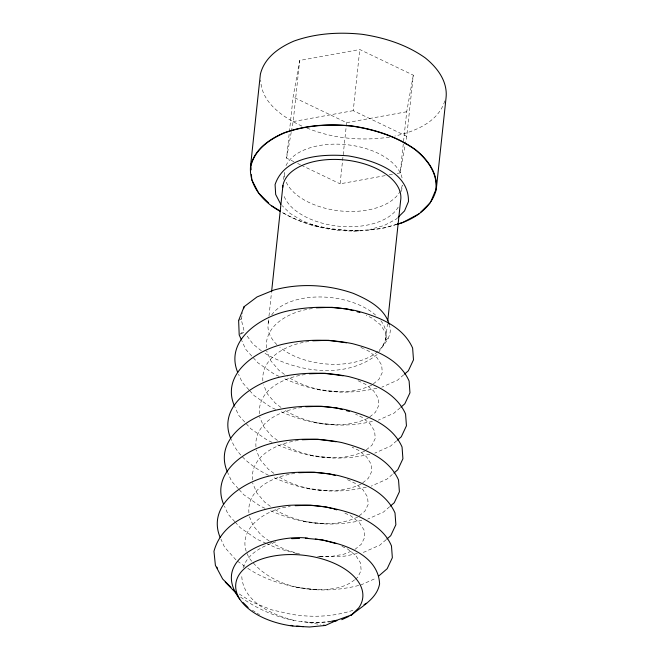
<?xml version="1.0" encoding="UTF-8"?>
<svg xmlns="http://www.w3.org/2000/svg" width="660" height="660" viewBox="0 0 660 660"><rect width="100%" height="100%" fill="white"/><g stroke="black" fill="none" stroke-linecap="round" stroke-linejoin="round"><path stroke-width="0.49" stroke-dasharray="3.3 2.47" d="M268.232 323.128L268.884 317.014M268.991 316L271.499 292.561M283.585 179.462L284.344 172.334M293.956 161.7L286.572 158.161L293.106 97.02L299.689 60.44L359.783 49.525L413.3 75.174L406.766 136.315L405.339 144.226M291.373 131.464L293.155 121.58L299.689 60.44M385.159 175.626L340.09 183.818L346.624 122.677L293.106 97.02M406.766 136.315L353.248 110.657L359.783 49.525M397.18 173.44L400.183 172.895L406.717 111.755L413.3 75.174M385.91 338.151L387.436 323.887M401.585 191.425L402.245 185.311A59.342 33.272 6.1 0 1 400.793 189.998M240.925 334.01L244.365 332.112L241.23 319.382L242.698 312.716M286.572 158.161L291.2 132.454M400.183 172.895L405.166 145.208M378.328 352.811C383.278 344.503 393.195 336.286 389.466 325.471M243.111 567.757C247.574 553.501 262.54 546.109 275.83 541.852M444.807 100.881C438.257 122.265 414.76 131.554 394.754 136.067M382.429 346.393L385.82 339.529L385.192 332.145L380.589 324.844L372.306 318.202L366.168 315.282M397.65 217.726L396.297 219.062L384.367 225.415L369.526 229.564M239.877 334.356L243.911 330.767M403.705 374.83L397.526 380.176L381.802 387.189M400.183 407.814L394.003 413.16L378.279 420.164M396.652 440.789L390.481 446.135L374.756 453.148M392.362 474.441L386.95 479.119L371.233 486.123M389.606 506.748L383.427 512.102L367.702 519.106M386.084 539.731L379.904 545.077L364.18 552.082L361.251 552.692M373.337 383.873L378.906 379.376L382.297 372.512L381.67 365.128L377.066 357.819L368.783 351.178L364.402 349.09M369.814 416.848L375.383 412.351L378.766 405.487L378.147 398.104L373.543 390.794L365.26 384.161L357.365 380.399M366.292 449.831L371.861 445.335L375.243 438.471L374.624 431.087L370.012 423.778L361.738 417.136L355.6 414.216M362.761 482.806L368.329 478.31L371.72 471.446L371.093 464.062L366.49 456.753L358.215 450.12L352.069 447.199M359.238 515.79L364.807 511.294L368.197 504.43L367.57 497.046L362.967 489.736L354.684 483.095L346.797 479.341M354.923 549.409L361.284 544.269L364.675 537.405L364.048 530.021L359.444 522.712L351.161 516.079L343.266 512.317M354.577 579.818C343.093 589.454 326.84 589.834 312.543 589.57C289.162 586.839 265.254 580.784 245.85 566.981M355.377 579.175L357.761 577.253L361.144 570.389L360.525 563.005L355.921 555.695L347.638 549.054L341.5 546.134M377.124 354.511C345.601 379.665 296.092 372.289 263.695 352.597M241.312 318.73L238.631 320.438L241.23 319.382M360.657 585.065L376.382 578.053M388.418 338.473L385.82 339.529L387.824 339.405M371.745 385.151C343.382 398.252 310.068 390.068 282.818 378.023M368.222 418.135C339.859 431.236 306.545 423.052 279.296 410.998M364.7 451.118C336.336 464.211 303.014 456.027 275.773 443.982M361.177 484.093C332.813 497.194 299.491 489.01 272.25 476.957M357.646 517.069C329.29 530.17 295.969 521.986 268.719 509.941M351.277 551.199L343.695 554.268L330.709 556.529L318.021 556.586M397.237 224.111C359.081 236.428 315.678 232.237 281.061 211.843M396.594 224.515L382.049 228.591L352.803 231.231M352.894 610.343C332.953 616.918 311.487 617.686 290.887 614.188L271.821 609.873L251.971 601.969L238.631 593.637M376.918 388.204C347.333 395.266 313.813 393.467 287.661 376.745M372.413 421.393C343.382 428.208 310.777 426.195 284.93 410.314M369.864 454.162C340.552 461.2 307.552 459.368 281.408 443.289M366.341 487.146C337.029 494.183 304.029 492.343 277.885 476.272M361.837 520.327C332.805 527.142 300.209 525.137 274.362 509.248M357.34 553.509L344.635 556.165L317.93 556.693M358.702 585.469C321.791 594.792 274.675 591.203 249.802 558.814C232.295 531.25 265.526 508.456 290.26 506.632M312.403 308.575C291.291 310.918 263.002 324.728 266.607 349.866M308.872 341.55C287.768 343.893 259.479 357.703 263.084 382.849M305.349 374.534C284.971 376.984 257.392 389.582 259.487 413.803M301.826 407.509C281.449 409.959 253.869 422.557 255.964 446.779M298.303 440.492C277.926 442.942 250.338 455.54 252.442 479.762M294.781 473.467C274.403 475.918 246.815 488.515 248.919 512.737M331.163 621.827L311.734 622.702L301.521 621.505M293.155 121.58L353.248 110.657M346.624 122.677L406.717 111.755M389.169 174.892L393.17 174.166M330.676 621.316C298.171 626.274 264.421 614.93 238.409 595.493M389.524 137.115C361.779 141.182 332.731 138.715 306.718 127.916M358.702 230.703C332.005 230.307 304.243 225.918 281.218 211.67M358.76 230.901L334.422 229.606L310.703 224.771M317.204 389.392L340.213 392.048M313.682 422.367L336.691 425.032M310.159 455.351L333.168 458.007M306.628 488.326L329.645 490.99M303.105 521.309L326.123 523.966M317.592 556.372L322.591 556.949M296.06 587.268L319.069 589.924M309.012 622.553L320.595 624.599M296.662 553.501L277.175 548.27L267.044 543.741M299.846 554.078L285.887 549.887L272.423 543.394L270.039 541.645M293.725 620.317C271.673 614.707 241.758 601.227 241.733 574.645M301.9 126.11C283.379 117.48 261.154 102.737 260.725 80.083M318.277 226.825L302.841 221.059L290.053 213.378L282.2 205.697M279.139 376.373L274.527 374.319L257.796 362.744L252.434 356.788M275.608 409.357L271.004 407.294L254.273 395.719L249.579 390.514M272.085 442.332L267.481 440.278L250.742 428.703L245.388 422.746M268.562 475.315C253.052 467.536 237.402 456.068 231.083 439.288M265.039 508.291L260.436 506.236L243.697 494.662L239.011 489.456M266.12 543.328L256.905 539.212L240.174 527.637L235.488 522.431M360.888 347.424L363.52 348.678M297.643 163.465L300.415 164.794M301.339 165.239L340.09 183.818M252.334 610.17L259.537 614.74M237.484 561.198L245.017 566.404M284.493 374.41L278.933 370.326L270.947 360.938L266.64 350.881M280.962 407.393L275.41 403.301L267.424 393.913L263.505 384.772M277.439 440.368L271.887 436.285L263.901 426.896L259.586 416.839M273.916 473.352L268.364 469.26L260.378 459.871L256.063 449.823M270.394 506.327L264.841 502.243L256.847 492.855L252.541 482.798M269.247 541.06L261.31 535.219L253.325 525.83L249.406 516.689M261.385 350.807L252.92 344L246.7 335.437M251.765 356.045L245.743 349.346L241.651 340.354M248.911 389.771L242.22 382.33L238.54 374.228M244.72 422.004L238.689 415.305L234.605 406.312M238.342 488.705L231.643 481.264L227.56 472.271M234.811 521.689L228.121 514.247L224.441 506.146M235.975 559.878L224.598 547.222L220.918 539.129M380.87 320.735A59.342 33.272 6.1 0 1 357.283 361.556A59.342 33.272 6.1 0 1 279.856 347.292M276.928 344.668A59.342 33.272 6.1 0 1 269.288 319.374M271.705 314.894A59.342 33.272 6.1 0 1 319.885 296.967A59.342 33.272 6.1 0 1 375.796 315.29M398.236 207.091A59.342 33.272 6.1 0 1 337.788 226.124A59.342 33.272 6.1 0 1 283.462 194.329M400.356 190.905A59.342 33.272 6.1 0 1 341.814 211.076A59.342 33.272 6.1 0 1 285.681 180.799M284.633 177.094A59.342 33.272 6.1 0 1 284.336 172.202M286.011 165.611A59.342 33.272 6.1 0 1 348.233 144.87A59.342 33.272 6.1 0 1 402.336 179.495"/><path stroke-width="0.99" d="M280.186 211.324C263.653 202.488 248.605 185.864 250.569 165.949L260.37 74.25C264.379 57.643 279.056 47.487 293.906 41.093C315.777 33.256 339.215 31.87 362.183 34.303C384.574 37.669 406.576 44.666 425.197 57.857C437.357 67.658 447.901 81.477 446.036 97.952L436.235 189.651C431.607 207.76 414.62 219.202 397.567 224.243M271.606 291.547L282.934 185.575M387.758 320.834L400.612 200.599A59.342 33.272 6.1 0 0 345.757 160.058A59.342 33.272 6.1 0 0 282.703 187.489M243.623 308.715L244.084 306.71L257.045 296.934L274.032 289.979C300.019 282.983 327.929 284.501 353.265 293.345C367.752 299.533 384.755 308.137 389.243 324.505M244.084 306.71L238.631 320.438L239.2 334.95L241.246 339.454M250.569 165.949C254.578 149.35 269.255 139.194 284.105 132.8C305.976 124.963 329.414 123.577 352.382 126.002C374.773 129.376 396.775 136.364 415.396 149.556C427.564 159.365 438.1 173.184 436.235 189.651M430.807 201.663L435.897 189.61C437.745 173.2 427.251 159.431 415.132 149.663C396.577 136.521 374.657 129.55 352.349 126.2C329.464 123.775 306.116 125.161 284.328 132.965C269.527 139.334 254.909 149.449 250.907 165.998L251.147 169.843M350.51 615.351L352.366 614.113M351.367 615.186C361.927 606.119 376.819 598.9 379.599 583.927C378.238 553.385 340.222 542.388 315.298 539.038M398.326 217.066L404.514 210.944L408.457 201.597C409.142 171.361 372.43 159.918 348.216 155.875C322.69 153.714 284.757 155.661 275.08 184.577L275.682 194.494L280.789 204.319M420.428 212.454L430.427 202.562M404.481 374.162L408.342 370.821L413.49 359.84L412.632 348.076C402.748 325.76 377.883 316.429 355.864 310.646C333.3 306.116 310.027 306.05 287.521 311C260.601 316.891 224.433 340.42 237.724 372.43M400.95 407.146L404.811 403.796L409.967 392.815L409.109 381.051C399.226 358.735 374.36 349.404 352.333 343.629C329.769 339.091 306.496 339.025 283.998 343.975C257.078 349.866 220.91 373.395 234.193 405.413M397.427 440.121L401.288 436.78L406.445 425.799L405.578 414.034C395.703 391.718 370.829 382.387 348.81 376.604C326.246 372.075 302.973 372.009 280.475 376.959C253.555 382.849 217.379 406.378 230.67 438.388M393.904 473.105L397.765 469.763L402.922 458.774L402.055 447.01C392.18 424.693 367.307 415.363 345.287 409.588C322.724 405.05 299.45 404.984 276.952 409.934C250.033 415.825 213.857 439.354 227.147 471.372M390.382 506.08L394.243 502.738L399.399 491.758L398.533 479.993C388.657 457.677 363.784 448.346 341.764 442.563C319.201 438.034 295.927 437.959 273.43 442.918C246.51 448.808 210.334 472.337 223.624 504.347M386.851 539.063L390.72 535.714L395.868 524.733L395.01 512.968C385.126 490.652 360.261 481.321 338.242 475.546C315.678 471.009 292.405 470.943 269.899 475.893C242.979 481.784 206.811 505.312 220.102 537.331M378.7 576.048L387.189 568.697L392.345 557.716L391.487 545.952C384.995 530.392 369.996 521.441 355.278 514.833C334.034 506.847 311.297 504.058 288.709 505.345C259.33 508.307 222.56 519.222 213.964 551.298L215.391 565.331L222.667 579.018L231 587.317M402.476 222.643L419.034 213.832M364.023 604.61L366.671 603.256M341.764 619.682L348.901 616.382M325.421 625.457L336.683 620.309L351.541 614.922L358.768 607.843A63.855 35.797 6.1 0 0 316.519 557.452A63.855 35.797 6.1 0 0 236.783 579.529A63.855 35.797 6.1 0 0 292.924 626.076L309.524 627L325.421 625.457L323.491 625.111M397.237 224.111L402.031 222.766M332.12 621.646L336.897 620.738M331.675 621.151L336.683 620.309M316.379 307.824L331.972 307.304L347.152 309.028L353.05 310.637M312.856 340.799L328.441 340.288L346.574 342.812M309.334 373.783L324.918 373.263L343.051 375.787M305.811 406.758L321.395 406.246L336.575 407.962L342.474 409.571M302.288 439.741L317.873 439.222L336.006 441.746M298.757 472.717L314.35 472.205L329.53 473.921L335.428 475.53M295.234 505.7L310.819 505.18L326.007 506.905L331.897 508.505M291.712 538.676L299.508 538.42M305.349 538.23L322.484 539.88L336.237 543.634M307.89 538.197C275.443 533.602 207.801 556.495 239.687 599.115M296.686 626.084L303.361 626.654M291.06 625.358L292.941 625.804M356.977 311.701L359.923 312.51M346.401 410.644L349.354 411.444M333.869 509.041L336.814 509.85M280.351 211.15L271.4 205.672M268.603 202.942L258.679 193.083M233.087 589.396L235.174 591.484M243.177 602.605L248.094 607.53M236.288 593.34L225.274 582.136M216.818 567.138L217.421 568.169M258.217 192.192L251.749 179.759L251.435 174.652"/></g></svg>
